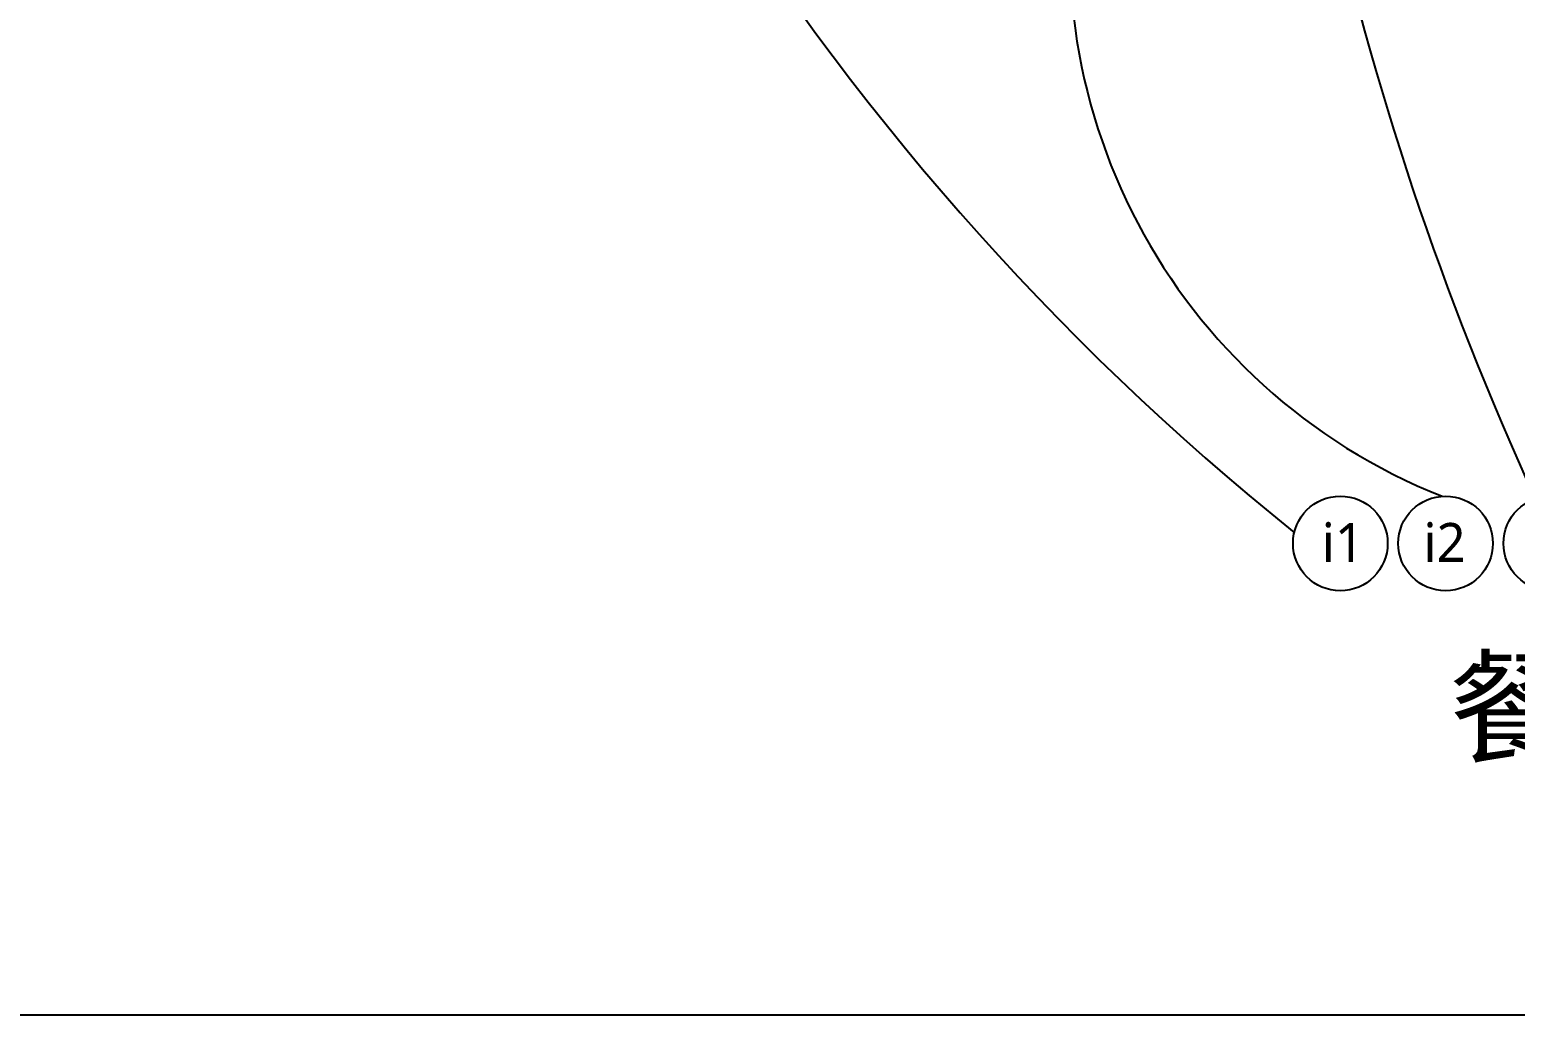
# Model space of a CAD drawing. Extents: x 11992 to 29481, y -6727 to 6811.
# Drawn here: x 15852 to 18700, y -6702 to -4813 of the extents above; entities that cross this region are included whole.
import ezdxf

# ---------------------------------------------------------------- set-up
doc = ezdxf.new("R2010")
doc.units = 0
doc.header["$MEASUREMENT"] = 0
doc.layers.add('zoylight 3编号', color=7, linetype='CONTINUOUS')
doc.layers.add('zoylight 5回路', color=4, linetype='CONTINUOUS')
doc.styles.get("Standard").update_dxf_attribs({"font": 'arial.ttf'})
doc.styles.add('宋体', font='')
doc.styles.get('宋体').set_extended_font_data('SimSun')

msp = doc.modelspace()

# ---------------------------------------------------------------- linework, layer by layer
at = {"layer": 'zoylight 5回路', "color": 8, "linetype": 'Continuous'}
msp.add_lwpolyline([(11991.6, 6810.7), (29481.3, 6810.7), (29481.3, -6701.7), (11991.6, -6701.7)], close=True, dxfattribs=at)
at = {"layer": 'zoylight 5回路', "color": 4}
for centre in [(18364.3, -5797.5), (18566, -5797.5), (18767.7, -5797.5)]:
    msp.add_circle(centre, 90.7, dxfattribs=at)
at = {"layer": 'zoylight 5回路', "linetype": 'Continuous'}
for centre, radius, start, end in [((71112.1, 5667.4), 53418.4, 187.93296, 192.30889), ((21465.6, -1801.8), 5096.4, 191.4835, 231.2559), ((24129.7, -3237.6), 5932.5, 180.05138, 204.65046), ((18975, -4656.6), 1129.6, 167.2267, 248.4256)]:
    msp.add_arc(centre, radius, start, end, dxfattribs=at)

# ---------------------------------------------------------------- texts
at = {"layer": 'zoylight 3编号', "color": 8, "char_height": 75, "width": 161.582, "attachment_point": 1}
for s, insert in [('{\\fMicrosoft YaHei|b0|i0|c134|p34;\\W1.79803;\\C4; \\W1;i1}', (18282.9, -5758.3)), ('{\\fMicrosoft YaHei|b0|i0|c134|p34;\\W1.52658;\\C4; \\W1;i2}', (18484.7, -5758.3))]:
    msp.add_mtext(s, dxfattribs=dict(at, insert=insert))
at = {"layer": 'zoylight 5回路', "style": '宋体'}
msp.add_text('餐厅', height=175, dxfattribs=at).set_placement((18572.4, -6199.9))

doc.saveas('drawing.dxf')
